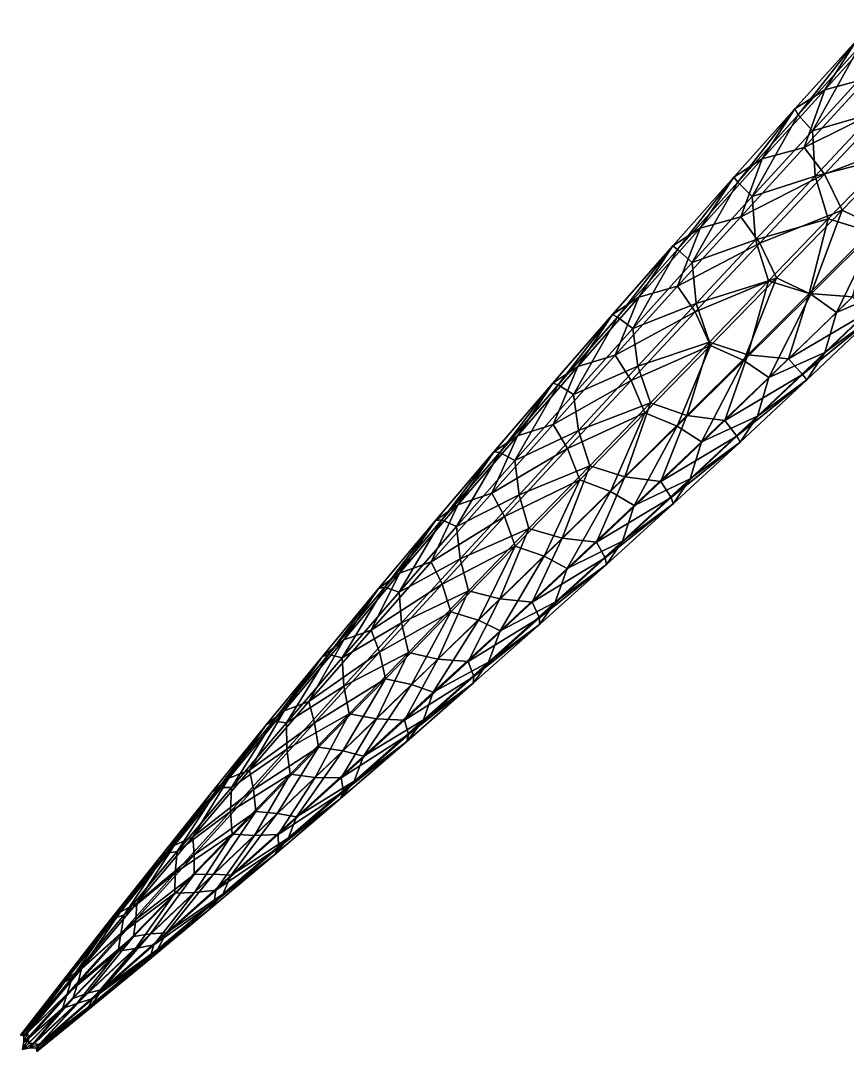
# Model space of a CAD drawing. Extents: x -1.18 to 1.18, y -1.18 to 1.18.
# Drawn here: x -0.835 to -0.374, y -0.835 to -0.261 of the extents above; entities that cross this region are included whole.
import ezdxf

# ---------------------------------------------------------------- set-up
doc = ezdxf.new("R2010")
doc.units = 0
doc.layers.add('OCTOPUS$LWO', color=1, linetype='CONTINUOUS')

msp = doc.modelspace()

# ---------------------------------------------------------------- linework, layer by layer
at = {"layer": 'OCTOPUS$LWO'}
for points in [[(-0.36905, -0.2717, -0.09421), (-0.35183, -0.26066, -0.10007), (-0.38671, -0.29916, -0.14283)], [(-0.36258, -0.29268, -0.15078), (-0.38671, -0.29916, -0.14283), (-0.35183, -0.26066, -0.10007)], [(-0.38671, -0.29916, -0.14283), (-0.40329, -0.3098, -0.13748), (-0.36905, -0.2717, -0.09421)], [(-0.4015, -0.31312, -0.11911), (-0.36905, -0.2717, -0.09421), (-0.40329, -0.3098, -0.13748)], [(-0.4015, -0.31312, -0.11911), (-0.36768, -0.27565, -0.07511), (-0.36905, -0.2717, -0.09421)], [(-0.39359, -0.32208, -0.1013), (-0.36768, -0.27565, -0.07511), (-0.4015, -0.31312, -0.11911)], [(-0.39359, -0.32208, -0.1013), (-0.36003, -0.28551, -0.05663), (-0.36768, -0.27565, -0.07511)], [(-0.35892, -0.3121, -0.05345), (-0.36003, -0.28551, -0.05663), (-0.39359, -0.32208, -0.1013)], [(-0.38671, -0.29916, -0.14283), (-0.36258, -0.29268, -0.15078), (-0.39815, -0.33134, -0.19253)], [(-0.39815, -0.33134, -0.19253), (-0.36258, -0.29268, -0.15078), (-0.35057, -0.30782, -0.16537)], [(-0.40329, -0.3098, -0.13748), (-0.38671, -0.29916, -0.14283), (-0.42151, -0.3377, -0.18493)], [(-0.39815, -0.33134, -0.19253), (-0.42151, -0.3377, -0.18493), (-0.38671, -0.29916, -0.14283)], [(-0.42151, -0.3377, -0.18493), (-0.43743, -0.34796, -0.18009), (-0.40329, -0.3098, -0.13748)], [(-0.43526, -0.35066, -0.16247), (-0.40329, -0.3098, -0.13748), (-0.43743, -0.34796, -0.18009)], [(-0.43526, -0.35066, -0.16247), (-0.4015, -0.31312, -0.11911), (-0.40329, -0.3098, -0.13748)], [(-0.39815, -0.33134, -0.19253), (-0.35057, -0.30782, -0.16537), (-0.38681, -0.34623, -0.20676)], [(-0.38681, -0.34623, -0.20676), (-0.35057, -0.30782, -0.16537), (-0.34009, -0.32838, -0.17429)], [(-0.42713, -0.35878, -0.14546), (-0.4015, -0.31312, -0.11911), (-0.43526, -0.35066, -0.16247)], [(-0.42713, -0.35878, -0.14546), (-0.39359, -0.32208, -0.1013), (-0.4015, -0.31312, -0.11911)], [(-0.39359, -0.32208, -0.1013), (-0.39211, -0.3474, -0.09898), (-0.35892, -0.3121, -0.05345)], [(-0.35158, -0.33692, -0.05647), (-0.35892, -0.3121, -0.05345), (-0.39211, -0.3474, -0.09898)], [(-0.39211, -0.3474, -0.09898), (-0.39359, -0.32208, -0.1013), (-0.42713, -0.35878, -0.14546)], [(-0.42151, -0.3377, -0.18493), (-0.39815, -0.33134, -0.19253), (-0.43357, -0.36999, -0.23356)], [(-0.43357, -0.36999, -0.23356), (-0.39815, -0.33134, -0.19253), (-0.38681, -0.34623, -0.20676)], [(-0.38681, -0.34623, -0.20676), (-0.34009, -0.32838, -0.17429), (-0.3769, -0.36624, -0.21555)], [(-0.35712, -0.37593, -0.20676), (-0.3769, -0.36624, -0.21555), (-0.34009, -0.32838, -0.17429)], [(-0.43743, -0.34796, -0.18009), (-0.42151, -0.3377, -0.18493), (-0.45611, -0.37627, -0.22633)], [(-0.43357, -0.36999, -0.23356), (-0.45611, -0.37627, -0.22633), (-0.42151, -0.3377, -0.18493)], [(-0.39211, -0.3474, -0.09898), (-0.38478, -0.37124, -0.10264), (-0.35158, -0.33692, -0.05647)], [(-0.36104, -0.37847, -0.09898), (-0.35158, -0.33692, -0.05647), (-0.38478, -0.37124, -0.10264)], [(-0.45611, -0.37627, -0.22633), (-0.47137, -0.38618, -0.22203), (-0.43743, -0.34796, -0.18009)], [(-0.46886, -0.38827, -0.20519), (-0.43743, -0.34796, -0.18009), (-0.47137, -0.38618, -0.22203)], [(-0.46886, -0.38827, -0.20519), (-0.43526, -0.35066, -0.16247), (-0.43743, -0.34796, -0.18009)], [(-0.43357, -0.36999, -0.23356), (-0.38681, -0.34623, -0.20676), (-0.42296, -0.38463, -0.24736)], [(-0.42713, -0.35878, -0.14546), (-0.4253, -0.38287, -0.14409), (-0.39211, -0.3474, -0.09898)], [(-0.38478, -0.37124, -0.10264), (-0.39211, -0.3474, -0.09898), (-0.4253, -0.38287, -0.14409)], [(-0.42296, -0.38463, -0.24736), (-0.38681, -0.34623, -0.20676), (-0.3769, -0.36624, -0.21555)], [(-0.46057, -0.39553, -0.18897), (-0.43526, -0.35066, -0.16247), (-0.46886, -0.38827, -0.20519)], [(-0.46057, -0.39553, -0.18897), (-0.42713, -0.35878, -0.14546), (-0.43526, -0.35066, -0.16247)], [(-0.4253, -0.38287, -0.14409), (-0.42713, -0.35878, -0.14546), (-0.46057, -0.39553, -0.18897)], [(-0.42296, -0.38463, -0.24736), (-0.3769, -0.36624, -0.21555), (-0.41369, -0.40405, -0.25598)], [(-0.39448, -0.4131, -0.24736), (-0.41369, -0.40405, -0.25598), (-0.3769, -0.36624, -0.21555)], [(-0.3769, -0.36624, -0.21555), (-0.35712, -0.37593, -0.20676), (-0.39448, -0.4131, -0.24736)], [(-0.45611, -0.37627, -0.22633), (-0.43357, -0.36999, -0.23356), (-0.46876, -0.40863, -0.27387)], [(-0.46876, -0.40863, -0.27387), (-0.43357, -0.36999, -0.23356), (-0.42296, -0.38463, -0.24736)], [(-0.4253, -0.38287, -0.14409), (-0.41803, -0.40566, -0.14833), (-0.38478, -0.37124, -0.10264)], [(-0.39536, -0.41282, -0.14409), (-0.38478, -0.37124, -0.10264), (-0.41803, -0.40566, -0.14833)], [(-0.39536, -0.41282, -0.14409), (-0.36104, -0.37847, -0.09898), (-0.38478, -0.37124, -0.10264)], [(-0.47137, -0.38618, -0.22203), (-0.45611, -0.37627, -0.22633), (-0.49046, -0.41486, -0.26704)], [(-0.46876, -0.40863, -0.27387), (-0.49046, -0.41486, -0.26704), (-0.45611, -0.37627, -0.22633)], [(-0.37122, -0.41469, -0.14546), (-0.36104, -0.37847, -0.09898), (-0.39536, -0.41282, -0.14409)], [(-0.3802, -0.42336, -0.23356), (-0.39448, -0.4131, -0.24736), (-0.35712, -0.37593, -0.20676)], [(-0.35712, -0.37593, -0.20676), (-0.34258, -0.3869, -0.19253), (-0.3802, -0.42336, -0.23356)], [(-0.46876, -0.40863, -0.27387), (-0.42296, -0.38463, -0.24736), (-0.45893, -0.42296, -0.28721)], [(-0.46057, -0.39553, -0.18897), (-0.45836, -0.41831, -0.18872), (-0.4253, -0.38287, -0.14409)], [(-0.45893, -0.42296, -0.28721), (-0.42296, -0.38463, -0.24736), (-0.41369, -0.40405, -0.25598)], [(-0.41803, -0.40566, -0.14833), (-0.4253, -0.38287, -0.14409), (-0.45836, -0.41831, -0.18872)], [(-0.49046, -0.41486, -0.26704), (-0.50504, -0.42444, -0.26329), (-0.47137, -0.38618, -0.22203)], [(-0.50223, -0.42593, -0.24724), (-0.47137, -0.38618, -0.22203), (-0.50504, -0.42444, -0.26329)], [(-0.50223, -0.42593, -0.24724), (-0.46886, -0.38827, -0.20519), (-0.47137, -0.38618, -0.22203)], [(-0.49376, -0.43225, -0.23198), (-0.46886, -0.38827, -0.20519), (-0.50223, -0.42593, -0.24724)], [(-0.49376, -0.43225, -0.23198), (-0.46057, -0.39553, -0.18897), (-0.46886, -0.38827, -0.20519)], [(-0.3802, -0.42336, -0.23356), (-0.34258, -0.3869, -0.19253), (-0.34914, -0.41007, -0.18493)], [(-0.45836, -0.41831, -0.18872), (-0.46057, -0.39553, -0.18897), (-0.49376, -0.43225, -0.23198)], [(-0.45893, -0.42296, -0.28721), (-0.41369, -0.40405, -0.25598), (-0.4504, -0.44176, -0.29558)], [(-0.45836, -0.41831, -0.18872), (-0.45106, -0.43985, -0.19382), (-0.41803, -0.40566, -0.14833)], [(-0.42965, -0.44702, -0.18872), (-0.41803, -0.40566, -0.14833), (-0.45106, -0.43985, -0.19382)], [(-0.43181, -0.45008, -0.28721), (-0.4504, -0.44176, -0.29558), (-0.41369, -0.40405, -0.25598)], [(-0.41369, -0.40405, -0.25598), (-0.39448, -0.4131, -0.24736), (-0.43181, -0.45008, -0.28721)], [(-0.42965, -0.44702, -0.18872), (-0.39536, -0.41282, -0.14409), (-0.41803, -0.40566, -0.14833)], [(-0.49046, -0.41486, -0.26704), (-0.46876, -0.40863, -0.27387), (-0.50366, -0.44722, -0.31347)], [(-0.50366, -0.44722, -0.31347), (-0.46876, -0.40863, -0.27387), (-0.45893, -0.42296, -0.28721)], [(-0.41782, -0.45957, -0.27387), (-0.43181, -0.45008, -0.28721), (-0.39448, -0.4131, -0.24736)], [(-0.40687, -0.44924, -0.18897), (-0.39536, -0.41282, -0.14409), (-0.42965, -0.44702, -0.18872)], [(-0.39448, -0.4131, -0.24736), (-0.3802, -0.42336, -0.23356), (-0.41782, -0.45957, -0.27387)], [(-0.40687, -0.44924, -0.18897), (-0.37122, -0.41469, -0.14546), (-0.39536, -0.41282, -0.14409)], [(-0.3802, -0.42336, -0.23356), (-0.34914, -0.41007, -0.18493), (-0.38665, -0.44573, -0.22633)], [(-0.38665, -0.44573, -0.22633), (-0.34914, -0.41007, -0.18493), (-0.35952, -0.42586, -0.18009)], [(-0.50504, -0.42444, -0.26329), (-0.49046, -0.41486, -0.26704), (-0.52448, -0.45345, -0.30704)], [(-0.50366, -0.44722, -0.31347), (-0.52448, -0.45345, -0.30704), (-0.49046, -0.41486, -0.26704)], [(-0.49376, -0.43225, -0.23198), (-0.4909, -0.45335, -0.23344), (-0.45836, -0.41831, -0.18872)], [(-0.45106, -0.43985, -0.19382), (-0.45836, -0.41831, -0.18872), (-0.4909, -0.45335, -0.23344)], [(-0.36267, -0.42324, -0.16247), (-0.37122, -0.41469, -0.14546), (-0.40687, -0.44924, -0.18897)], [(-0.52448, -0.45345, -0.30704), (-0.53836, -0.46274, -0.30386), (-0.50504, -0.42444, -0.26329)], [(-0.53529, -0.46362, -0.28862), (-0.50504, -0.42444, -0.26329), (-0.53836, -0.46274, -0.30386)], [(-0.53529, -0.46362, -0.28862), (-0.50223, -0.42593, -0.24724), (-0.50504, -0.42444, -0.26329)], [(-0.50366, -0.44722, -0.31347), (-0.45893, -0.42296, -0.28721), (-0.49466, -0.46118, -0.32631)], [(-0.49466, -0.46118, -0.32631), (-0.45893, -0.42296, -0.28721), (-0.4504, -0.44176, -0.29558)], [(-0.41782, -0.45957, -0.27387), (-0.3802, -0.42336, -0.23356), (-0.38665, -0.44573, -0.22633)], [(-0.40687, -0.44924, -0.18897), (-0.39919, -0.45794, -0.20519), (-0.36267, -0.42324, -0.16247)], [(-0.35952, -0.42586, -0.18009), (-0.36267, -0.42324, -0.16247), (-0.39919, -0.45794, -0.20519)], [(-0.52675, -0.46902, -0.27427), (-0.50223, -0.42593, -0.24724), (-0.53529, -0.46362, -0.28862)], [(-0.52675, -0.46902, -0.27427), (-0.49376, -0.43225, -0.23198), (-0.50223, -0.42593, -0.24724)], [(-0.39919, -0.45794, -0.20519), (-0.39667, -0.46087, -0.22203), (-0.35952, -0.42586, -0.18009)], [(-0.38665, -0.44573, -0.22633), (-0.35952, -0.42586, -0.18009), (-0.39667, -0.46087, -0.22203)], [(-0.4909, -0.45335, -0.23344), (-0.49376, -0.43225, -0.23198), (-0.52675, -0.46902, -0.27427)], [(-0.49466, -0.46118, -0.32631), (-0.4504, -0.44176, -0.29558), (-0.48695, -0.47928, -0.33442)], [(-0.4909, -0.45335, -0.23344), (-0.48386, -0.4738, -0.23896), (-0.45106, -0.43985, -0.19382)], [(-0.46905, -0.48679, -0.32631), (-0.48695, -0.47928, -0.33442), (-0.4504, -0.44176, -0.29558)], [(-0.46356, -0.48069, -0.23344), (-0.45106, -0.43985, -0.19382), (-0.48386, -0.4738, -0.23896)], [(-0.4504, -0.44176, -0.29558), (-0.43181, -0.45008, -0.28721), (-0.46905, -0.48679, -0.32631)], [(-0.46356, -0.48069, -0.23344), (-0.42965, -0.44702, -0.18872), (-0.45106, -0.43985, -0.19382)], [(-0.52448, -0.45345, -0.30704), (-0.50366, -0.44722, -0.31347), (-0.53822, -0.48573, -0.35233)], [(-0.53822, -0.48573, -0.35233), (-0.50366, -0.44722, -0.31347), (-0.49466, -0.46118, -0.32631)], [(-0.4425, -0.48351, -0.23198), (-0.42965, -0.44702, -0.18872), (-0.46356, -0.48069, -0.23344)], [(-0.4425, -0.48351, -0.23198), (-0.40687, -0.44924, -0.18897), (-0.42965, -0.44702, -0.18872)], [(-0.41782, -0.45957, -0.27387), (-0.38665, -0.44573, -0.22633), (-0.42422, -0.4811, -0.26704)], [(-0.42422, -0.4811, -0.26704), (-0.38665, -0.44573, -0.22633), (-0.39667, -0.46087, -0.22203)], [(-0.53836, -0.46274, -0.30386), (-0.52448, -0.45345, -0.30704), (-0.55811, -0.49203, -0.34633)], [(-0.53822, -0.48573, -0.35233), (-0.55811, -0.49203, -0.34633), (-0.52448, -0.45345, -0.30704)], [(-0.52675, -0.46902, -0.27427), (-0.52402, -0.48908, -0.27626), (-0.4909, -0.45335, -0.23344)], [(-0.48386, -0.4738, -0.23896), (-0.4909, -0.45335, -0.23344), (-0.52402, -0.48908, -0.27626)], [(-0.45541, -0.49547, -0.31347), (-0.46905, -0.48679, -0.32631), (-0.43181, -0.45008, -0.28721)], [(-0.43181, -0.45008, -0.28721), (-0.41782, -0.45957, -0.27387), (-0.45541, -0.49547, -0.31347)], [(-0.39919, -0.45794, -0.20519), (-0.40687, -0.44924, -0.18897), (-0.4425, -0.48351, -0.23198)], [(-0.45541, -0.49547, -0.31347), (-0.41782, -0.45957, -0.27387), (-0.42422, -0.4811, -0.26704)], [(-0.4425, -0.48351, -0.23198), (-0.43579, -0.49237, -0.24724), (-0.39919, -0.45794, -0.20519)], [(-0.39667, -0.46087, -0.22203), (-0.39919, -0.45794, -0.20519), (-0.43579, -0.49237, -0.24724)], [(-0.55811, -0.49203, -0.34633), (-0.57129, -0.50104, -0.34373), (-0.53836, -0.46274, -0.30386)], [(-0.56799, -0.50131, -0.32932), (-0.53836, -0.46274, -0.30386), (-0.57129, -0.50104, -0.34373)], [(-0.56799, -0.50131, -0.32932), (-0.53529, -0.46362, -0.28862), (-0.53836, -0.46274, -0.30386)], [(-0.55957, -0.50588, -0.31568), (-0.53529, -0.46362, -0.28862), (-0.56799, -0.50131, -0.32932)], [(-0.55957, -0.50588, -0.31568), (-0.52675, -0.46902, -0.27427), (-0.53529, -0.46362, -0.28862)], [(-0.53822, -0.48573, -0.35233), (-0.49466, -0.46118, -0.32631), (-0.53011, -0.49924, -0.36466)], [(-0.53011, -0.49924, -0.36466), (-0.49466, -0.46118, -0.32631), (-0.48695, -0.47928, -0.33442)], [(-0.43579, -0.49237, -0.24724), (-0.4339, -0.49558, -0.26329), (-0.39667, -0.46087, -0.22203)], [(-0.42422, -0.4811, -0.26704), (-0.39667, -0.46087, -0.22203), (-0.4339, -0.49558, -0.26329)], [(-0.52402, -0.48908, -0.27626), (-0.52675, -0.46902, -0.27427), (-0.55957, -0.50588, -0.31568)], [(-0.52402, -0.48908, -0.27626), (-0.51776, -0.50876, -0.2816), (-0.48386, -0.4738, -0.23896)], [(-0.4982, -0.5149, -0.27626), (-0.48386, -0.4738, -0.23896), (-0.51776, -0.50876, -0.2816)], [(-0.4982, -0.5149, -0.27626), (-0.46356, -0.48069, -0.23344), (-0.48386, -0.4738, -0.23896)], [(-0.53011, -0.49924, -0.36466), (-0.48695, -0.47928, -0.33442), (-0.52328, -0.51655, -0.37251)], [(-0.50616, -0.52319, -0.36466), (-0.52328, -0.51655, -0.37251), (-0.48695, -0.47928, -0.33442)], [(-0.48695, -0.47928, -0.33442), (-0.46905, -0.48679, -0.32631), (-0.50616, -0.52319, -0.36466)], [(-0.4782, -0.51757, -0.27427), (-0.46356, -0.48069, -0.23344), (-0.4982, -0.5149, -0.27626)], [(-0.4782, -0.51757, -0.27427), (-0.4425, -0.48351, -0.23198), (-0.46356, -0.48069, -0.23344)], [(-0.45541, -0.49547, -0.31347), (-0.42422, -0.4811, -0.26704), (-0.46181, -0.51612, -0.30704)], [(-0.46181, -0.51612, -0.30704), (-0.42422, -0.4811, -0.26704), (-0.4339, -0.49558, -0.26329)], [(-0.55811, -0.49203, -0.34633), (-0.53822, -0.48573, -0.35233), (-0.57239, -0.52412, -0.39047)], [(-0.57239, -0.52412, -0.39047), (-0.53822, -0.48573, -0.35233), (-0.53011, -0.49924, -0.36466)], [(-0.49295, -0.53099, -0.35233), (-0.50616, -0.52319, -0.36466), (-0.46905, -0.48679, -0.32631)], [(-0.46905, -0.48679, -0.32631), (-0.45541, -0.49547, -0.31347), (-0.49295, -0.53099, -0.35233)], [(-0.43579, -0.49237, -0.24724), (-0.4425, -0.48351, -0.23198), (-0.4782, -0.51757, -0.27427)], [(-0.57129, -0.50104, -0.34373), (-0.55811, -0.49203, -0.34633), (-0.59132, -0.53054, -0.3849)], [(-0.57239, -0.52412, -0.39047), (-0.59132, -0.53054, -0.3849), (-0.55811, -0.49203, -0.34633)], [(-0.55957, -0.50588, -0.31568), (-0.55721, -0.52499, -0.31796), (-0.52402, -0.48908, -0.27626)], [(-0.51776, -0.50876, -0.2816), (-0.52402, -0.48908, -0.27626), (-0.55721, -0.52499, -0.31796)], [(-0.4782, -0.51757, -0.27427), (-0.47244, -0.52647, -0.28862), (-0.43579, -0.49237, -0.24724)], [(-0.4339, -0.49558, -0.26329), (-0.43579, -0.49237, -0.24724), (-0.47244, -0.52647, -0.28862)], [(-0.57239, -0.52412, -0.39047), (-0.53011, -0.49924, -0.36466), (-0.56522, -0.5371, -0.40228)], [(-0.56522, -0.5371, -0.40228), (-0.53011, -0.49924, -0.36466), (-0.52328, -0.51655, -0.37251)], [(-0.49295, -0.53099, -0.35233), (-0.45541, -0.49547, -0.31347), (-0.46181, -0.51612, -0.30704)], [(-0.47244, -0.52647, -0.28862), (-0.47117, -0.52993, -0.30386), (-0.4339, -0.49558, -0.26329)], [(-0.46181, -0.51612, -0.30704), (-0.4339, -0.49558, -0.26329), (-0.47117, -0.52993, -0.30386)], [(-0.59132, -0.53054, -0.3849), (-0.60379, -0.53929, -0.3829), (-0.57129, -0.50104, -0.34373)], [(-0.60028, -0.53896, -0.36934), (-0.57129, -0.50104, -0.34373), (-0.60379, -0.53929, -0.3829)], [(-0.60028, -0.53896, -0.36934), (-0.56799, -0.50131, -0.32932), (-0.57129, -0.50104, -0.34373)], [(-0.59204, -0.54267, -0.35642), (-0.56799, -0.50131, -0.32932), (-0.60028, -0.53896, -0.36934)], [(-0.59204, -0.54267, -0.35642), (-0.55957, -0.50588, -0.31568), (-0.56799, -0.50131, -0.32932)], [(-0.55721, -0.52499, -0.31796), (-0.55957, -0.50588, -0.31568), (-0.59204, -0.54267, -0.35642)], [(-0.55721, -0.52499, -0.31796), (-0.55166, -0.54371, -0.32333), (-0.51776, -0.50876, -0.2816)], [(-0.53307, -0.54913, -0.31796), (-0.51776, -0.50876, -0.2816), (-0.55166, -0.54371, -0.32333)], [(-0.53307, -0.54913, -0.31796), (-0.4982, -0.5149, -0.27626), (-0.51776, -0.50876, -0.2816)], [(-0.56522, -0.5371, -0.40228), (-0.52328, -0.51655, -0.37251), (-0.55935, -0.55354, -0.40986)], [(-0.5431, -0.55923, -0.40228), (-0.55935, -0.55354, -0.40986), (-0.52328, -0.51655, -0.37251)], [(-0.52328, -0.51655, -0.37251), (-0.50616, -0.52319, -0.36466), (-0.5431, -0.55923, -0.40228)], [(-0.51402, -0.55143, -0.31568), (-0.4982, -0.5149, -0.27626), (-0.53307, -0.54913, -0.31796)], [(-0.51402, -0.55143, -0.31568), (-0.4782, -0.51757, -0.27427), (-0.4982, -0.5149, -0.27626)], [(-0.49295, -0.53099, -0.35233), (-0.46181, -0.51612, -0.30704), (-0.4994, -0.55074, -0.34633)], [(-0.4994, -0.55074, -0.34633), (-0.46181, -0.51612, -0.30704), (-0.47117, -0.52993, -0.30386)], [(-0.47244, -0.52647, -0.28862), (-0.4782, -0.51757, -0.27427), (-0.51402, -0.55143, -0.31568)], [(-0.59132, -0.53054, -0.3849), (-0.57239, -0.52412, -0.39047), (-0.60616, -0.56237, -0.42741)], [(-0.60616, -0.56237, -0.42741), (-0.57239, -0.52412, -0.39047), (-0.56522, -0.5371, -0.40228)], [(-0.59204, -0.54267, -0.35642), (-0.59011, -0.56075, -0.359), (-0.55721, -0.52499, -0.31796)], [(-0.55166, -0.54371, -0.32333), (-0.55721, -0.52499, -0.31796), (-0.59011, -0.56075, -0.359)], [(-0.53041, -0.5661, -0.39047), (-0.5431, -0.55923, -0.40228), (-0.50616, -0.52319, -0.36466)], [(-0.50616, -0.52319, -0.36466), (-0.49295, -0.53099, -0.35233), (-0.53041, -0.5661, -0.39047)], [(-0.51402, -0.55143, -0.31568), (-0.50911, -0.56019, -0.32932), (-0.47244, -0.52647, -0.28862)], [(-0.47117, -0.52993, -0.30386), (-0.47244, -0.52647, -0.28862), (-0.50911, -0.56019, -0.32932)], [(-0.60379, -0.53929, -0.3829), (-0.59132, -0.53054, -0.3849), (-0.62381, -0.56868, -0.4224)], [(-0.60616, -0.56237, -0.42741), (-0.62381, -0.56868, -0.4224), (-0.59132, -0.53054, -0.3849)], [(-0.53041, -0.5661, -0.39047), (-0.49295, -0.53099, -0.35233), (-0.4994, -0.55074, -0.34633)], [(-0.50911, -0.56019, -0.32932), (-0.50848, -0.56385, -0.34373), (-0.47117, -0.52993, -0.30386)], [(-0.4994, -0.55074, -0.34633), (-0.47117, -0.52993, -0.30386), (-0.50848, -0.56385, -0.34373)], [(-0.62381, -0.56868, -0.4224), (-0.63552, -0.57718, -0.42145), (-0.60379, -0.53929, -0.3829)], [(-0.63212, -0.57652, -0.40865), (-0.60379, -0.53929, -0.3829), (-0.63552, -0.57718, -0.42145)], [(-0.62411, -0.57934, -0.39648), (-0.60028, -0.53896, -0.36934), (-0.63212, -0.57652, -0.40865)], [(-0.63212, -0.57652, -0.40865), (-0.60028, -0.53896, -0.36934), (-0.60379, -0.53929, -0.3829)], [(-0.62411, -0.57934, -0.39648), (-0.59204, -0.54267, -0.35642), (-0.60028, -0.53896, -0.36934)], [(-0.60616, -0.56237, -0.42741), (-0.56522, -0.5371, -0.40228), (-0.60001, -0.57475, -0.43825)], [(-0.60001, -0.57475, -0.43825), (-0.56522, -0.5371, -0.40228), (-0.55935, -0.55354, -0.40986)], [(-0.59011, -0.56075, -0.359), (-0.59204, -0.54267, -0.35642), (-0.62411, -0.57934, -0.39648)], [(-0.59011, -0.56075, -0.359), (-0.58535, -0.57843, -0.36441), (-0.55166, -0.54371, -0.32333)], [(-0.56782, -0.58305, -0.359), (-0.55166, -0.54371, -0.32333), (-0.58535, -0.57843, -0.36441)], [(-0.56782, -0.58305, -0.359), (-0.53307, -0.54913, -0.31796), (-0.55166, -0.54371, -0.32333)], [(-0.5498, -0.58491, -0.35642), (-0.53307, -0.54913, -0.31796), (-0.56782, -0.58305, -0.359)], [(-0.5498, -0.58491, -0.35642), (-0.51402, -0.55143, -0.31568), (-0.53307, -0.54913, -0.31796)], [(-0.50911, -0.56019, -0.32932), (-0.51402, -0.55143, -0.31568), (-0.5498, -0.58491, -0.35642)], [(-0.53041, -0.5661, -0.39047), (-0.4994, -0.55074, -0.34633), (-0.53696, -0.5849, -0.3849)], [(-0.53696, -0.5849, -0.3849), (-0.4994, -0.55074, -0.34633), (-0.50848, -0.56385, -0.34373)], [(-0.60001, -0.57475, -0.43825), (-0.55935, -0.55354, -0.40986), (-0.59519, -0.59024, -0.44511)], [(-0.57987, -0.59489, -0.43825), (-0.59519, -0.59024, -0.44511), (-0.55935, -0.55354, -0.40986)], [(-0.55935, -0.55354, -0.40986), (-0.5431, -0.55923, -0.40228), (-0.57987, -0.59489, -0.43825)], [(-0.62381, -0.56868, -0.4224), (-0.60616, -0.56237, -0.42741), (-0.63962, -0.6005, -0.46097)], [(-0.63962, -0.6005, -0.46097), (-0.60616, -0.56237, -0.42741), (-0.60001, -0.57475, -0.43825)], [(-0.62411, -0.57934, -0.39648), (-0.62269, -0.59633, -0.39936), (-0.59011, -0.56075, -0.359)], [(-0.58535, -0.57843, -0.36441), (-0.59011, -0.56075, -0.359), (-0.62269, -0.59633, -0.39936)], [(-0.56775, -0.60078, -0.42741), (-0.57987, -0.59489, -0.43825), (-0.5431, -0.55923, -0.40228)], [(-0.5431, -0.55923, -0.40228), (-0.53041, -0.5661, -0.39047), (-0.56775, -0.60078, -0.42741)], [(-0.5498, -0.58491, -0.35642), (-0.54576, -0.59347, -0.36934), (-0.50911, -0.56019, -0.32932)], [(-0.50848, -0.56385, -0.34373), (-0.50911, -0.56019, -0.32932), (-0.54576, -0.59347, -0.36934)], [(-0.63552, -0.57718, -0.42145), (-0.62381, -0.56868, -0.4224), (-0.65496, -0.60584, -0.45946)], [(-0.63962, -0.6005, -0.46097), (-0.65496, -0.60584, -0.45946), (-0.62381, -0.56868, -0.4224)], [(-0.56775, -0.60078, -0.42741), (-0.53041, -0.5661, -0.39047), (-0.53696, -0.5849, -0.3849)], [(-0.53696, -0.5849, -0.3849), (-0.50848, -0.56385, -0.34373), (-0.54576, -0.59731, -0.3829)], [(-0.54576, -0.59347, -0.36934), (-0.54576, -0.59731, -0.3829), (-0.50848, -0.56385, -0.34373)], [(-0.65496, -0.60584, -0.45946), (-0.66702, -0.61522, -0.45919), (-0.63552, -0.57718, -0.42145)], [(-0.66347, -0.61395, -0.44727), (-0.63552, -0.57718, -0.42145), (-0.66702, -0.61522, -0.45919)], [(-0.65575, -0.61585, -0.43585), (-0.63212, -0.57652, -0.40865), (-0.66347, -0.61395, -0.44727)], [(-0.66347, -0.61395, -0.44727), (-0.63212, -0.57652, -0.40865), (-0.63552, -0.57718, -0.42145)], [(-0.65575, -0.61585, -0.43585), (-0.62411, -0.57934, -0.39648), (-0.63212, -0.57652, -0.40865)], [(-0.62269, -0.59633, -0.39936), (-0.62411, -0.57934, -0.39648), (-0.65575, -0.61585, -0.43585)], [(-0.63962, -0.6005, -0.46097), (-0.60001, -0.57475, -0.43825), (-0.63511, -0.61276, -0.47066)], [(-0.63511, -0.61276, -0.47066), (-0.60001, -0.57475, -0.43825), (-0.59519, -0.59024, -0.44511)], [(-0.62269, -0.59633, -0.39936), (-0.6188, -0.61286, -0.40481), (-0.58535, -0.57843, -0.36441)], [(-0.6024, -0.61662, -0.39936), (-0.58535, -0.57843, -0.36441), (-0.6188, -0.61286, -0.40481)], [(-0.6024, -0.61662, -0.39936), (-0.56782, -0.58305, -0.359), (-0.58535, -0.57843, -0.36441)], [(-0.58548, -0.61797, -0.39648), (-0.56782, -0.58305, -0.359), (-0.6024, -0.61662, -0.39936)], [(-0.58548, -0.61797, -0.39648), (-0.5498, -0.58491, -0.35642), (-0.56782, -0.58305, -0.359)], [(-0.54576, -0.59347, -0.36934), (-0.5498, -0.58491, -0.35642), (-0.58548, -0.61797, -0.39648)], [(-0.56775, -0.60078, -0.42741), (-0.53696, -0.5849, -0.3849), (-0.57418, -0.61831, -0.4224)], [(-0.57418, -0.61831, -0.4224), (-0.53696, -0.5849, -0.3849), (-0.54576, -0.59731, -0.3829)], [(-0.63511, -0.61276, -0.47066), (-0.59519, -0.59024, -0.44511), (-0.63167, -0.62749, -0.47718)], [(-0.6171, -0.63078, -0.47066), (-0.63167, -0.62749, -0.47718), (-0.59519, -0.59024, -0.44511)], [(-0.59519, -0.59024, -0.44511), (-0.57987, -0.59489, -0.43825), (-0.6171, -0.63078, -0.47066)], [(-0.65575, -0.61585, -0.43585), (-0.6549, -0.63167, -0.43905), (-0.62269, -0.59633, -0.39936)], [(-0.6188, -0.61286, -0.40481), (-0.62269, -0.59633, -0.39936), (-0.6549, -0.63167, -0.43905)], [(-0.60506, -0.63506, -0.46097), (-0.6171, -0.63078, -0.47066), (-0.57987, -0.59489, -0.43825)], [(-0.57987, -0.59489, -0.43825), (-0.56775, -0.60078, -0.42741), (-0.60506, -0.63506, -0.46097)], [(-0.58548, -0.61797, -0.39648), (-0.58236, -0.62628, -0.40865), (-0.54576, -0.59347, -0.36934)], [(-0.57418, -0.61831, -0.4224), (-0.54576, -0.59731, -0.3829), (-0.58271, -0.62999, -0.42145)], [(-0.58236, -0.62628, -0.40865), (-0.58271, -0.62999, -0.42145), (-0.54576, -0.59731, -0.3829)], [(-0.54576, -0.59731, -0.3829), (-0.54576, -0.59347, -0.36934), (-0.58236, -0.62628, -0.40865)], [(-0.65496, -0.60584, -0.45946), (-0.63962, -0.6005, -0.46097), (-0.6744, -0.64023, -0.49551)], [(-0.6744, -0.64023, -0.49551), (-0.63962, -0.6005, -0.46097), (-0.63511, -0.61276, -0.47066)], [(-0.60506, -0.63506, -0.46097), (-0.56775, -0.60078, -0.42741), (-0.57418, -0.61831, -0.4224)], [(-0.66702, -0.61522, -0.45919), (-0.65496, -0.60584, -0.45946), (-0.68826, -0.64546, -0.49551)], [(-0.6744, -0.64023, -0.49551), (-0.68826, -0.64546, -0.49551), (-0.65496, -0.60584, -0.45946)], [(-0.68694, -0.65213, -0.47452), (-0.66347, -0.61395, -0.44727), (-0.69432, -0.65119, -0.48518)], [(-0.69432, -0.65119, -0.48518), (-0.66347, -0.61395, -0.44727), (-0.66702, -0.61522, -0.45919)], [(-0.68694, -0.65213, -0.47452), (-0.65575, -0.61585, -0.43585), (-0.66347, -0.61395, -0.44727)], [(-0.6744, -0.64023, -0.49551), (-0.63511, -0.61276, -0.47066), (-0.67127, -0.65201, -0.50459)], [(-0.67127, -0.65201, -0.50459), (-0.63511, -0.61276, -0.47066), (-0.63167, -0.62749, -0.47718)], [(-0.6549, -0.63167, -0.43905), (-0.65194, -0.64698, -0.44453), (-0.6188, -0.61286, -0.40481)], [(-0.63677, -0.6498, -0.43905), (-0.6188, -0.61286, -0.40481), (-0.65194, -0.64698, -0.44453)], [(-0.63677, -0.6498, -0.43905), (-0.6024, -0.61662, -0.39936), (-0.6188, -0.61286, -0.40481)], [(-0.68826, -0.64546, -0.49551), (-0.69816, -0.65324, -0.49632), (-0.66702, -0.61522, -0.45919)], [(-0.69432, -0.65119, -0.48518), (-0.66702, -0.61522, -0.45919), (-0.69816, -0.65324, -0.49632)], [(-0.6549, -0.63167, -0.43905), (-0.65575, -0.61585, -0.43585), (-0.68694, -0.65213, -0.47452)], [(-0.62102, -0.65058, -0.43585), (-0.6024, -0.61662, -0.39936), (-0.63677, -0.6498, -0.43905)], [(-0.62102, -0.65058, -0.43585), (-0.58548, -0.61797, -0.39648), (-0.6024, -0.61662, -0.39936)], [(-0.58236, -0.62628, -0.40865), (-0.58548, -0.61797, -0.39648), (-0.62102, -0.65058, -0.43585)], [(-0.60506, -0.63506, -0.46097), (-0.57418, -0.61831, -0.4224), (-0.61044, -0.65036, -0.45946)], [(-0.61044, -0.65036, -0.45946), (-0.57418, -0.61831, -0.4224), (-0.58271, -0.62999, -0.42145)], [(-0.68694, -0.65213, -0.47452), (-0.6867, -0.66672, -0.47804), (-0.6549, -0.63167, -0.43905)], [(-0.65194, -0.64698, -0.44453), (-0.6549, -0.63167, -0.43905), (-0.6867, -0.66672, -0.47804)], [(-0.67127, -0.65201, -0.50459), (-0.63167, -0.62749, -0.47718), (-0.66896, -0.6656, -0.51126)], [(-0.65554, -0.66775, -0.50459), (-0.66896, -0.6656, -0.51126), (-0.63167, -0.62749, -0.47718)], [(-0.63167, -0.62749, -0.47718), (-0.6171, -0.63078, -0.47066), (-0.65554, -0.66775, -0.50459)], [(-0.64397, -0.67066, -0.49551), (-0.65554, -0.66775, -0.50459), (-0.6171, -0.63078, -0.47066)], [(-0.6171, -0.63078, -0.47066), (-0.60506, -0.63506, -0.46097), (-0.64397, -0.67066, -0.49551)], [(-0.62102, -0.65058, -0.43585), (-0.61885, -0.65857, -0.44727), (-0.58236, -0.62628, -0.40865)], [(-0.61044, -0.65036, -0.45946), (-0.58271, -0.62999, -0.42145), (-0.61983, -0.66241, -0.45919)], [(-0.61885, -0.65857, -0.44727), (-0.61983, -0.66241, -0.45919), (-0.58271, -0.62999, -0.42145)], [(-0.58271, -0.62999, -0.42145), (-0.58236, -0.62628, -0.40865), (-0.61885, -0.65857, -0.44727)], [(-0.64397, -0.67066, -0.49551), (-0.60506, -0.63506, -0.46097), (-0.61044, -0.65036, -0.45946)], [(-0.68826, -0.64546, -0.49551), (-0.6744, -0.64023, -0.49551), (-0.70744, -0.67849, -0.5306)], [(-0.70744, -0.67849, -0.5306), (-0.6744, -0.64023, -0.49551), (-0.67127, -0.65201, -0.50459)], [(-0.69816, -0.65324, -0.49632), (-0.68826, -0.64546, -0.49551), (-0.71905, -0.68293, -0.53232)], [(-0.70744, -0.67849, -0.5306), (-0.71905, -0.68293, -0.53232), (-0.68826, -0.64546, -0.49551)], [(-0.6867, -0.66672, -0.47804), (-0.68475, -0.68073, -0.48356), (-0.65194, -0.64698, -0.44453)], [(-0.67087, -0.68254, -0.47804), (-0.65194, -0.64698, -0.44453), (-0.68475, -0.68073, -0.48356)], [(-0.67087, -0.68254, -0.47804), (-0.63677, -0.6498, -0.43905), (-0.65194, -0.64698, -0.44453)], [(-0.71905, -0.68293, -0.53232), (-0.72847, -0.69076, -0.53281), (-0.69816, -0.65324, -0.49632)], [(-0.72462, -0.68819, -0.52237), (-0.69816, -0.65324, -0.49632), (-0.72847, -0.69076, -0.53281)], [(-0.71762, -0.68815, -0.5125), (-0.69432, -0.65119, -0.48518), (-0.72462, -0.68819, -0.52237)], [(-0.72462, -0.68819, -0.52237), (-0.69432, -0.65119, -0.48518), (-0.69816, -0.65324, -0.49632)], [(-0.71762, -0.68815, -0.5125), (-0.68694, -0.65213, -0.47452), (-0.69432, -0.65119, -0.48518)], [(-0.6867, -0.66672, -0.47804), (-0.68694, -0.65213, -0.47452), (-0.71762, -0.68815, -0.5125)], [(-0.70744, -0.67849, -0.5306), (-0.67127, -0.65201, -0.50459), (-0.70532, -0.68929, -0.53899)], [(-0.70532, -0.68929, -0.53899), (-0.67127, -0.65201, -0.50459), (-0.66896, -0.6656, -0.51126)], [(-0.65637, -0.68269, -0.47452), (-0.63677, -0.6498, -0.43905), (-0.67087, -0.68254, -0.47804)], [(-0.65637, -0.68269, -0.47452), (-0.62102, -0.65058, -0.43585), (-0.63677, -0.6498, -0.43905)], [(-0.61885, -0.65857, -0.44727), (-0.62102, -0.65058, -0.43585), (-0.65637, -0.68269, -0.47452)], [(-0.64397, -0.67066, -0.49551), (-0.61044, -0.65036, -0.45946), (-0.6492, -0.68452, -0.49551)], [(-0.6492, -0.68452, -0.49551), (-0.61044, -0.65036, -0.45946), (-0.61983, -0.66241, -0.45919)], [(-0.65637, -0.68269, -0.47452), (-0.65517, -0.69033, -0.48518), (-0.61885, -0.65857, -0.44727)], [(-0.61983, -0.66241, -0.45919), (-0.61885, -0.65857, -0.44727), (-0.65517, -0.69033, -0.48518)], [(-0.70532, -0.68929, -0.53899), (-0.66896, -0.6656, -0.51126), (-0.70398, -0.70142, -0.54544)], [(-0.692, -0.70261, -0.53899), (-0.70398, -0.70142, -0.54544), (-0.66896, -0.6656, -0.51126)], [(-0.66896, -0.6656, -0.51126), (-0.65554, -0.66775, -0.50459), (-0.692, -0.70261, -0.53899)], [(-0.6492, -0.68452, -0.49551), (-0.61983, -0.66241, -0.45919), (-0.65696, -0.69444, -0.49632)], [(-0.65517, -0.69033, -0.48518), (-0.65696, -0.69444, -0.49632), (-0.61983, -0.66241, -0.45919)], [(-0.68475, -0.68073, -0.48356), (-0.6867, -0.66672, -0.47804), (-0.71806, -0.70143, -0.51634)], [(-0.71762, -0.68815, -0.5125), (-0.71806, -0.70143, -0.51634), (-0.6867, -0.66672, -0.47804)], [(-0.6814, -0.70453, -0.5306), (-0.692, -0.70261, -0.53899), (-0.65554, -0.66775, -0.50459)], [(-0.65554, -0.66775, -0.50459), (-0.64397, -0.67066, -0.49551), (-0.6814, -0.70453, -0.5306)], [(-0.6814, -0.70453, -0.5306), (-0.64397, -0.67066, -0.49551), (-0.6492, -0.68452, -0.49551)], [(-0.72847, -0.69076, -0.53281), (-0.71905, -0.68293, -0.53232), (-0.74958, -0.72037, -0.56741)], [(-0.73914, -0.71564, -0.56515), (-0.74958, -0.72037, -0.56741), (-0.71905, -0.68293, -0.53232)], [(-0.71905, -0.68293, -0.53232), (-0.70744, -0.67849, -0.5306), (-0.73914, -0.71564, -0.56515)], [(-0.73914, -0.71564, -0.56515), (-0.70744, -0.67849, -0.5306), (-0.70532, -0.68929, -0.53899)], [(-0.71806, -0.70143, -0.51634), (-0.71718, -0.71407, -0.5219), (-0.68475, -0.68073, -0.48356)], [(-0.70468, -0.71482, -0.51634), (-0.68475, -0.68073, -0.48356), (-0.71718, -0.71407, -0.5219)], [(-0.70468, -0.71482, -0.51634), (-0.67087, -0.68254, -0.47804), (-0.68475, -0.68073, -0.48356)], [(-0.69149, -0.71429, -0.5125), (-0.67087, -0.68254, -0.47804), (-0.70468, -0.71482, -0.51634)], [(-0.69149, -0.71429, -0.5125), (-0.65637, -0.68269, -0.47452), (-0.67087, -0.68254, -0.47804)], [(-0.65517, -0.69033, -0.48518), (-0.65637, -0.68269, -0.47452), (-0.69149, -0.71429, -0.5125)], [(-0.74779, -0.72385, -0.54976), (-0.72462, -0.68819, -0.52237), (-0.75437, -0.72491, -0.55883)], [(-0.75437, -0.72491, -0.55883), (-0.72462, -0.68819, -0.52237), (-0.72847, -0.69076, -0.53281)], [(-0.71806, -0.70143, -0.51634), (-0.71762, -0.68815, -0.5125), (-0.74779, -0.72385, -0.54976)], [(-0.74779, -0.72385, -0.54976), (-0.71762, -0.68815, -0.5125), (-0.72462, -0.68819, -0.52237)], [(-0.73914, -0.71564, -0.56515), (-0.70532, -0.68929, -0.53899), (-0.73837, -0.72567, -0.57273)], [(-0.73837, -0.72567, -0.57273), (-0.70532, -0.68929, -0.53899), (-0.70398, -0.70142, -0.54544)], [(-0.6814, -0.70453, -0.5306), (-0.6492, -0.68452, -0.49551), (-0.68579, -0.71618, -0.53232)], [(-0.68579, -0.71618, -0.53232), (-0.6492, -0.68452, -0.49551), (-0.65696, -0.69444, -0.49632)], [(-0.74958, -0.72037, -0.56741), (-0.75831, -0.7281, -0.56835), (-0.72847, -0.69076, -0.53281)], [(-0.75437, -0.72491, -0.55883), (-0.72847, -0.69076, -0.53281), (-0.75831, -0.7281, -0.56835)], [(-0.68579, -0.71618, -0.53232), (-0.65696, -0.69444, -0.49632), (-0.69361, -0.72561, -0.53281)], [(-0.69129, -0.72152, -0.52237), (-0.69361, -0.72561, -0.53281), (-0.65696, -0.69444, -0.49632)], [(-0.69149, -0.71429, -0.5125), (-0.69129, -0.72152, -0.52237), (-0.65517, -0.69033, -0.48518)], [(-0.65696, -0.69444, -0.49632), (-0.65517, -0.69033, -0.48518), (-0.69129, -0.72152, -0.52237)], [(-0.71718, -0.71407, -0.5219), (-0.71806, -0.70143, -0.51634), (-0.74895, -0.73577, -0.55393)], [(-0.74779, -0.72385, -0.54976), (-0.74895, -0.73577, -0.55393), (-0.71806, -0.70143, -0.51634)], [(-0.73837, -0.72567, -0.57273), (-0.70398, -0.70142, -0.54544), (-0.73832, -0.73654, -0.5789)], [(-0.72759, -0.73645, -0.57273), (-0.73832, -0.73654, -0.5789), (-0.70398, -0.70142, -0.54544)], [(-0.70398, -0.70142, -0.54544), (-0.692, -0.70261, -0.53899), (-0.72759, -0.73645, -0.57273)], [(-0.71774, -0.73704, -0.56515), (-0.72759, -0.73645, -0.57273), (-0.692, -0.70261, -0.53899)], [(-0.692, -0.70261, -0.53899), (-0.6814, -0.70453, -0.5306), (-0.71774, -0.73704, -0.56515)], [(-0.71774, -0.73704, -0.56515), (-0.6814, -0.70453, -0.5306), (-0.68579, -0.71618, -0.53232)], [(-0.74958, -0.72037, -0.56741), (-0.73914, -0.71564, -0.56515), (-0.77043, -0.75255, -0.5987)], [(-0.77043, -0.75255, -0.5987), (-0.73914, -0.71564, -0.56515), (-0.73837, -0.72567, -0.57273)], [(-0.73813, -0.74659, -0.55393), (-0.71718, -0.71407, -0.5219), (-0.74919, -0.74696, -0.55954)], [(-0.74895, -0.73577, -0.55393), (-0.74919, -0.74696, -0.55954), (-0.71718, -0.71407, -0.5219)], [(-0.73813, -0.74659, -0.55393), (-0.70468, -0.71482, -0.51634), (-0.71718, -0.71407, -0.5219)], [(-0.72631, -0.74533, -0.54976), (-0.70468, -0.71482, -0.51634), (-0.73813, -0.74659, -0.55393)], [(-0.69129, -0.72152, -0.52237), (-0.69149, -0.71429, -0.5125), (-0.72631, -0.74533, -0.54976)], [(-0.72631, -0.74533, -0.54976), (-0.69149, -0.71429, -0.5125), (-0.70468, -0.71482, -0.51634)], [(-0.71774, -0.73704, -0.56515), (-0.68579, -0.71618, -0.53232), (-0.72241, -0.74753, -0.56741)], [(-0.72241, -0.74753, -0.56741), (-0.68579, -0.71618, -0.53232), (-0.69361, -0.72561, -0.53281)], [(-0.75831, -0.7281, -0.56835), (-0.74958, -0.72037, -0.56741), (-0.77965, -0.7576, -0.60152)], [(-0.77043, -0.75255, -0.5987), (-0.77965, -0.7576, -0.60152), (-0.74958, -0.72037, -0.56741)], [(-0.74895, -0.73577, -0.55393), (-0.74779, -0.72385, -0.54976), (-0.77741, -0.75919, -0.5863)], [(-0.77741, -0.75919, -0.5863), (-0.74779, -0.72385, -0.54976), (-0.75437, -0.72491, -0.55883)], [(-0.69361, -0.72561, -0.53281), (-0.69129, -0.72152, -0.52237), (-0.72715, -0.75213, -0.55883)], [(-0.72631, -0.74533, -0.54976), (-0.72715, -0.75213, -0.55883), (-0.69129, -0.72152, -0.52237)], [(-0.77965, -0.7576, -0.60152), (-0.78757, -0.76513, -0.60315), (-0.75831, -0.7281, -0.56835)], [(-0.78354, -0.7613, -0.59456), (-0.75831, -0.7281, -0.56835), (-0.78757, -0.76513, -0.60315)], [(-0.77741, -0.75919, -0.5863), (-0.75437, -0.72491, -0.55883), (-0.78354, -0.7613, -0.59456)], [(-0.78354, -0.7613, -0.59456), (-0.75437, -0.72491, -0.55883), (-0.75831, -0.7281, -0.56835)], [(-0.77043, -0.75255, -0.5987), (-0.73837, -0.72567, -0.57273), (-0.77094, -0.76166, -0.6057)], [(-0.77094, -0.76166, -0.6057), (-0.73837, -0.72567, -0.57273), (-0.73832, -0.73654, -0.5789)], [(-0.72241, -0.74753, -0.56741), (-0.69361, -0.72561, -0.53281), (-0.73013, -0.75629, -0.56835)], [(-0.72715, -0.75213, -0.55883), (-0.73013, -0.75629, -0.56835), (-0.69361, -0.72561, -0.53281)], [(-0.74919, -0.74696, -0.55954), (-0.74895, -0.73577, -0.55393), (-0.77933, -0.76968, -0.59081)], [(-0.77741, -0.75919, -0.5863), (-0.77933, -0.76968, -0.59081), (-0.74895, -0.73577, -0.55393)], [(-0.77094, -0.76166, -0.6057), (-0.73832, -0.73654, -0.5789), (-0.77224, -0.77121, -0.61157)], [(-0.76282, -0.76978, -0.6057), (-0.77224, -0.77121, -0.61157), (-0.73832, -0.73654, -0.5789)], [(-0.73832, -0.73654, -0.5789), (-0.72759, -0.73645, -0.57273), (-0.76282, -0.76978, -0.6057)], [(-0.75387, -0.76911, -0.5987), (-0.76282, -0.76978, -0.6057), (-0.72759, -0.73645, -0.57273)], [(-0.72759, -0.73645, -0.57273), (-0.71774, -0.73704, -0.56515), (-0.75387, -0.76911, -0.5987)], [(-0.75387, -0.76911, -0.5987), (-0.71774, -0.73704, -0.56515), (-0.72241, -0.74753, -0.56741)], [(-0.7608, -0.7758, -0.5863), (-0.73813, -0.74659, -0.55393), (-0.77119, -0.77783, -0.59081)], [(-0.77119, -0.77783, -0.59081), (-0.73813, -0.74659, -0.55393), (-0.74919, -0.74696, -0.55954)], [(-0.72715, -0.75213, -0.55883), (-0.72631, -0.74533, -0.54976), (-0.7608, -0.7758, -0.5863)], [(-0.7608, -0.7758, -0.5863), (-0.72631, -0.74533, -0.54976), (-0.73813, -0.74659, -0.55393)], [(-0.77965, -0.7576, -0.60152), (-0.77043, -0.75255, -0.5987), (-0.80129, -0.7892, -0.63126)], [(-0.80129, -0.7892, -0.63126), (-0.77043, -0.75255, -0.5987), (-0.77094, -0.76166, -0.6057)], [(-0.77119, -0.77783, -0.59081), (-0.74919, -0.74696, -0.55954), (-0.78074, -0.77937, -0.59646)], [(-0.77933, -0.76968, -0.59081), (-0.78074, -0.77937, -0.59646), (-0.74919, -0.74696, -0.55954)], [(-0.73013, -0.75629, -0.56835), (-0.72715, -0.75213, -0.55883), (-0.76271, -0.78212, -0.59456)], [(-0.7608, -0.7758, -0.5863), (-0.76271, -0.78212, -0.59456), (-0.72715, -0.75213, -0.55883)], [(-0.75387, -0.76911, -0.5987), (-0.72241, -0.74753, -0.56741), (-0.75886, -0.77839, -0.60152)], [(-0.75886, -0.77839, -0.60152), (-0.72241, -0.74753, -0.56741), (-0.73013, -0.75629, -0.56835)], [(-0.78757, -0.76513, -0.60315), (-0.77965, -0.7576, -0.60152), (-0.80937, -0.7947, -0.63443)], [(-0.80129, -0.7892, -0.63126), (-0.80937, -0.7947, -0.63443), (-0.77965, -0.7576, -0.60152)], [(-0.75886, -0.77839, -0.60152), (-0.73013, -0.75629, -0.56835), (-0.76635, -0.78635, -0.60315)], [(-0.76271, -0.78212, -0.59456), (-0.76635, -0.78635, -0.60315), (-0.73013, -0.75629, -0.56835)], [(-0.80646, -0.79413, -0.62211), (-0.78354, -0.7613, -0.59456), (-0.81211, -0.79731, -0.62956)], [(-0.81211, -0.79731, -0.62956), (-0.78354, -0.7613, -0.59456), (-0.78757, -0.76513, -0.60315)], [(-0.77933, -0.76968, -0.59081), (-0.77741, -0.75919, -0.5863), (-0.80646, -0.79413, -0.62211)], [(-0.80646, -0.79413, -0.62211), (-0.77741, -0.75919, -0.5863), (-0.78354, -0.7613, -0.59456)], [(-0.80129, -0.7892, -0.63126), (-0.77094, -0.76166, -0.6057), (-0.80325, -0.79746, -0.63745)], [(-0.80325, -0.79746, -0.63745), (-0.77094, -0.76166, -0.6057), (-0.77224, -0.77121, -0.61157)], [(-0.80937, -0.7947, -0.63443), (-0.81634, -0.80191, -0.63697), (-0.78757, -0.76513, -0.60315)], [(-0.81211, -0.79731, -0.62956), (-0.78757, -0.76513, -0.60315), (-0.81634, -0.80191, -0.63697)], [(-0.78074, -0.77937, -0.59646), (-0.77933, -0.76968, -0.59081), (-0.80918, -0.80314, -0.62698)], [(-0.80646, -0.79413, -0.62211), (-0.80918, -0.80314, -0.62698), (-0.77933, -0.76968, -0.59081)], [(-0.77224, -0.77121, -0.61157), (-0.76282, -0.76978, -0.6057), (-0.7979, -0.8028, -0.63745)], [(-0.78978, -0.80071, -0.63126), (-0.7979, -0.8028, -0.63745), (-0.76282, -0.76978, -0.6057)], [(-0.76282, -0.76978, -0.6057), (-0.75387, -0.76911, -0.5987), (-0.78978, -0.80071, -0.63126)], [(-0.78978, -0.80071, -0.63126), (-0.75387, -0.76911, -0.5987), (-0.75886, -0.77839, -0.60152)], [(-0.80325, -0.79746, -0.63745), (-0.77224, -0.77121, -0.61157), (-0.80606, -0.80574, -0.6428)], [(-0.7979, -0.8028, -0.63745), (-0.80606, -0.80574, -0.6428), (-0.77224, -0.77121, -0.61157)], [(-0.80382, -0.8085, -0.62698), (-0.78074, -0.77937, -0.59646), (-0.8118, -0.81125, -0.63267)], [(-0.80918, -0.80314, -0.62698), (-0.8118, -0.81125, -0.63267), (-0.78074, -0.77937, -0.59646)], [(-0.79492, -0.80567, -0.62211), (-0.77119, -0.77783, -0.59081), (-0.80382, -0.8085, -0.62698)], [(-0.80382, -0.8085, -0.62698), (-0.77119, -0.77783, -0.59081), (-0.78074, -0.77937, -0.59646)], [(-0.78978, -0.80071, -0.63126), (-0.75886, -0.77839, -0.60152), (-0.79522, -0.80886, -0.63443)], [(-0.79522, -0.80886, -0.63443), (-0.75886, -0.77839, -0.60152), (-0.76635, -0.78635, -0.60315)], [(-0.76271, -0.78212, -0.59456), (-0.7608, -0.7758, -0.5863), (-0.79492, -0.80567, -0.62211)], [(-0.79492, -0.80567, -0.62211), (-0.7608, -0.7758, -0.5863), (-0.77119, -0.77783, -0.59081)], [(-0.79522, -0.80886, -0.63443), (-0.76635, -0.78635, -0.60315), (-0.80236, -0.81589, -0.63697)], [(-0.79793, -0.81149, -0.62956), (-0.80236, -0.81589, -0.63697), (-0.76635, -0.78635, -0.60315)], [(-0.76635, -0.78635, -0.60315), (-0.76271, -0.78212, -0.59456), (-0.79793, -0.81149, -0.62956)], [(-0.79492, -0.80567, -0.62211), (-0.79793, -0.81149, -0.62956), (-0.76271, -0.78212, -0.59456)], [(-0.80937, -0.7947, -0.63443), (-0.80129, -0.7892, -0.63126), (-0.83125, -0.82491, -0.65946)], [(-0.83125, -0.82491, -0.65946), (-0.80129, -0.7892, -0.63126), (-0.80325, -0.79746, -0.63745)], [(-0.81634, -0.80191, -0.63697), (-0.80937, -0.7947, -0.63443), (-0.83445, -0.82615, -0.65981)], [(-0.83125, -0.82491, -0.65946), (-0.83445, -0.82615, -0.65981), (-0.80937, -0.7947, -0.63443)], [(-0.83339, -0.82666, -0.65599), (-0.81211, -0.79731, -0.62956), (-0.83439, -0.82565, -0.65728)], [(-0.83439, -0.82565, -0.65728), (-0.81211, -0.79731, -0.62956), (-0.81634, -0.80191, -0.63697)], [(-0.80918, -0.80314, -0.62698), (-0.80646, -0.79413, -0.62211), (-0.83339, -0.82666, -0.65599)], [(-0.83339, -0.82666, -0.65599), (-0.80646, -0.79413, -0.62211), (-0.81211, -0.79731, -0.62956)], [(-0.83125, -0.82491, -0.65946), (-0.80325, -0.79746, -0.63745), (-0.8308, -0.82816, -0.66126)], [(-0.8308, -0.82816, -0.66126), (-0.80325, -0.79746, -0.63745), (-0.80606, -0.80574, -0.6428)], [(-0.83445, -0.82615, -0.65981), (-0.83518, -0.82622, -0.65908), (-0.81634, -0.80191, -0.63697)], [(-0.83439, -0.82565, -0.65728), (-0.81634, -0.80191, -0.63697), (-0.83518, -0.82622, -0.65908)], [(-0.83339, -0.82666, -0.65599), (-0.83332, -0.83012, -0.65728), (-0.80918, -0.80314, -0.62698)], [(-0.8118, -0.81125, -0.63267), (-0.80918, -0.80314, -0.62698), (-0.83332, -0.83012, -0.65728)], [(-0.80606, -0.80574, -0.6428), (-0.7979, -0.8028, -0.63745), (-0.82807, -0.83089, -0.66126)], [(-0.82486, -0.8313, -0.65946), (-0.82807, -0.83089, -0.66126), (-0.7979, -0.8028, -0.63745)], [(-0.7979, -0.8028, -0.63745), (-0.78978, -0.80071, -0.63126), (-0.82486, -0.8313, -0.65946)], [(-0.82486, -0.8313, -0.65946), (-0.78978, -0.80071, -0.63126), (-0.79522, -0.80886, -0.63443)], [(-0.8308, -0.82816, -0.66126), (-0.80606, -0.80574, -0.6428), (-0.83069, -0.83081, -0.66275)], [(-0.82807, -0.83089, -0.66126), (-0.83069, -0.83081, -0.66275), (-0.80606, -0.80574, -0.6428)], [(-0.82669, -0.83337, -0.65599), (-0.80382, -0.8085, -0.62698), (-0.83012, -0.83332, -0.65728)], [(-0.83012, -0.83332, -0.65728), (-0.80382, -0.8085, -0.62698), (-0.8118, -0.81125, -0.63267)], [(-0.79793, -0.81149, -0.62956), (-0.79492, -0.80567, -0.62211), (-0.82669, -0.83337, -0.65599)], [(-0.82669, -0.83337, -0.65599), (-0.79492, -0.80567, -0.62211), (-0.80382, -0.8085, -0.62698)], [(-0.82486, -0.8313, -0.65946), (-0.79522, -0.80886, -0.63443), (-0.82609, -0.83451, -0.65981)], [(-0.82609, -0.83451, -0.65981), (-0.79522, -0.80886, -0.63443), (-0.80236, -0.81589, -0.63697)], [(-0.83012, -0.83332, -0.65728), (-0.8118, -0.81125, -0.63267), (-0.83408, -0.83415, -0.66053)], [(-0.83332, -0.83012, -0.65728), (-0.83408, -0.83415, -0.66053), (-0.8118, -0.81125, -0.63267)], [(-0.82669, -0.83337, -0.65599), (-0.82565, -0.8344, -0.65728), (-0.79793, -0.81149, -0.62956)], [(-0.80236, -0.81589, -0.63697), (-0.79793, -0.81149, -0.62956), (-0.82565, -0.8344, -0.65728)], [(-0.82609, -0.83451, -0.65981), (-0.80236, -0.81589, -0.63697), (-0.82618, -0.83522, -0.65908)], [(-0.82565, -0.8344, -0.65728), (-0.82618, -0.83522, -0.65908), (-0.80236, -0.81589, -0.63697)], [(-0.83445, -0.82615, -0.65981), (-0.83439, -0.82565, -0.65728), (-0.83518, -0.82622, -0.65908)], [(-0.83445, -0.82615, -0.65981), (-0.83125, -0.82491, -0.65946), (-0.83339, -0.82666, -0.65599)], [(-0.83339, -0.82666, -0.65599), (-0.83439, -0.82565, -0.65728), (-0.83445, -0.82615, -0.65981)], [(-0.83332, -0.83012, -0.65728), (-0.83339, -0.82666, -0.65599), (-0.83125, -0.82491, -0.65946)], [(-0.83125, -0.82491, -0.65946), (-0.8308, -0.82816, -0.66126), (-0.83332, -0.83012, -0.65728)], [(-0.8308, -0.82816, -0.66126), (-0.83069, -0.83081, -0.66275), (-0.83408, -0.83415, -0.66053)], [(-0.83408, -0.83415, -0.66053), (-0.83332, -0.83012, -0.65728), (-0.8308, -0.82816, -0.66126)], [(-0.83408, -0.83415, -0.66053), (-0.83069, -0.83081, -0.66275), (-0.82807, -0.83089, -0.66126)], [(-0.82807, -0.83089, -0.66126), (-0.83012, -0.83332, -0.65728), (-0.83408, -0.83415, -0.66053)], [(-0.83012, -0.83332, -0.65728), (-0.82807, -0.83089, -0.66126), (-0.82486, -0.8313, -0.65946)], [(-0.82486, -0.8313, -0.65946), (-0.82669, -0.83337, -0.65599), (-0.83012, -0.83332, -0.65728)], [(-0.82669, -0.83337, -0.65599), (-0.82486, -0.8313, -0.65946), (-0.82609, -0.83451, -0.65981)], [(-0.82609, -0.83451, -0.65981), (-0.82565, -0.8344, -0.65728), (-0.82669, -0.83337, -0.65599)], [(-0.82609, -0.83451, -0.65981), (-0.82618, -0.83522, -0.65908), (-0.82565, -0.8344, -0.65728)]]:
    msp.add_3dface(points, dxfattribs=at)

doc.saveas('drawing.dxf')
